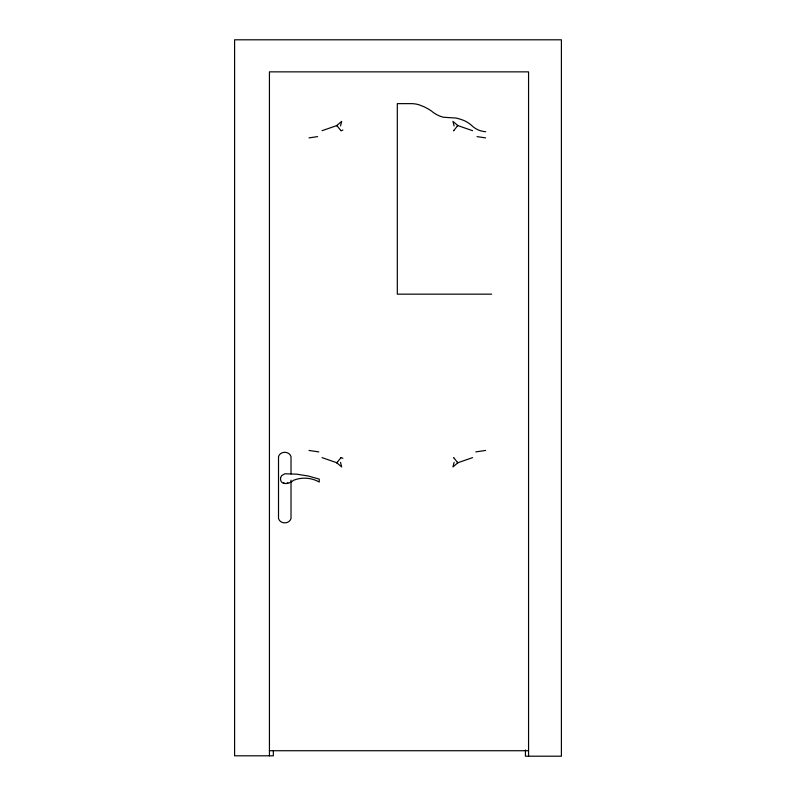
<?xml version="1.0" encoding="UTF-8"?>
<svg xmlns="http://www.w3.org/2000/svg" width="796" height="796" viewBox="0 0 796 796"><rect width="100%" height="100%" fill="white"/><g stroke="black" fill="none" stroke-linecap="round" stroke-linejoin="round"><path stroke-width="1.19" d="M453.74 130.942L453.72 130.405M340.877 130.713L340.927 130.514M453.75 457.61L453.7 457.809M340.927 457.809L340.877 457.61M340.529 125.967L341.673 121.39L336.817 125.509L337.225 126.086L337.225 125.43L322.062 130.693M454.098 462.367L452.954 466.934L457.809 462.814L457.401 462.247L457.401 462.894L472.565 457.64M454.098 125.967L452.954 121.39L457.809 125.509L457.401 126.086L457.401 125.43L472.565 130.693M340.529 462.367L341.673 466.934L336.817 462.814L337.225 462.247L337.225 462.894L322.062 457.64M454.009 130.265L457.809 125.509M336.817 462.814L340.618 458.058M286.829 483.242L287.863 482.784M341.295 130.683L342.887 130.037M308.997 137.897L317.594 136.614M475.809 451.899L485.63 450.436M491.699 294.162L397.313 294.162L397.313 103.629L412.179 103.649A28.935 28.935 0 0 1 415.194 103.938L415.214 103.938A29.064 29.064 0 0 1 418.935 104.754L423.611 106.594A50.954 50.954 0 0 1 431.392 110.972A29.273 29.273 0 0 0 439.173 115.808L440.248 116.236A29.273 29.273 0 0 0 443.541 117.251L456.098 118.047A57.591 57.591 0 0 1 463.779 120.445A27.512 27.512 0 0 1 471.879 125.688A22.159 22.159 0 0 0 479.441 130.375L480.655 130.783A22.159 22.159 0 0 0 485.679 131.698M269.436 750.727L528.564 750.727M477.033 136.614L485.63 137.897M308.997 450.436L318.818 451.899M283.565 482.874L284.61 483.281M341.295 457.65L342.887 458.297M336.817 125.509L340.618 130.265M454.009 458.058L457.809 462.814M528.564 756.2L528.564 71.859L269.436 71.859L269.436 755.812M525.44 749.991L525.44 756.2L561.399 756.2L561.399 39.8L234.601 39.8L234.601 755.812L273.336 755.812L273.336 750.837M291.018 473.958L291.018 456.625C289.286 450.874 280.242 450.874 278.51 456.625L278.51 518.534C280.242 524.295 289.286 524.295 291.018 518.534L291.018 480.157M280.5 478.088C280.102 485.858 289.555 484.187 293.336 480.386C301.634 476.933 311.465 477.56 319.256 482.048L319.256 479.112L308.052 475.968L296.56 474.167L284.928 473.769L281.535 475.67L280.5 478.088"/></g></svg>
